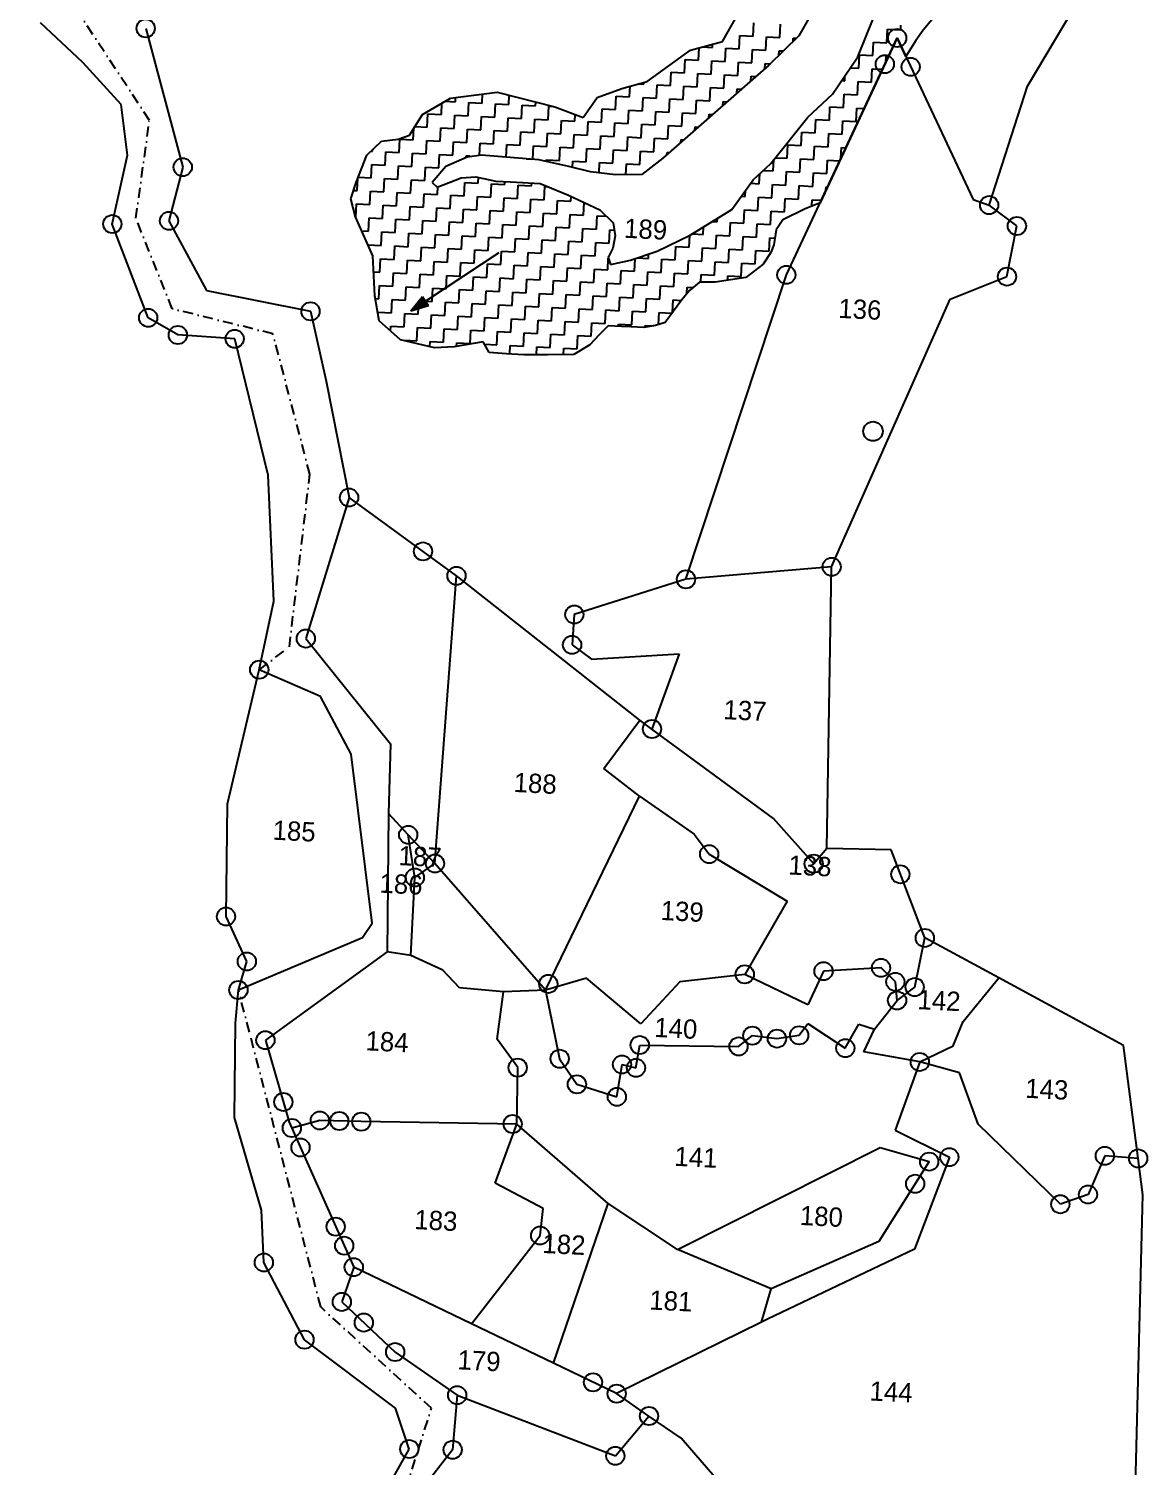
# Model space of a CAD drawing. Header units: metres. Extents: x 279097 to 281627, y 2076079 to 2079019.
# Drawn here: x 280765 to 281314, y 2077076 to 2077782 of the extents above; entities that cross this region are included whole.
import ezdxf
from ezdxf.enums import TextEntityAlignment as Align

# ---------------------------------------------------------------- set-up
doc = ezdxf.new("R2010")
doc.units = ezdxf.units.M
doc.linetypes.add('DASHDOT', pattern=[1, 0.5, -0.25, 0, -0.25])
for name, color, linetype in [('POLY_HATCH', 12, 'Continuous'), ('POLY_PARCEL', 6, 'Continuous'), ('POLY_WATER', 4, 'Continuous'), ('TEXT_PARCEL', 7, 'Continuous'), ('V_BOUND_LINE', 7, 'Continuous'), ('V_BOUND_STREAM_LINE', 7, 'DASHDOT')]:
    doc.layers.add(name, color=color, linetype=linetype)
doc.styles.add('TEXT_MAP', font='')
doc.styles.get('TEXT_MAP').set_extended_font_data('Kruti Dev 050')

msp = doc.modelspace()

# ---------------------------------------------------------------- hatches: boundary and pattern name
h = msp.add_hatch(color=256)
h.paths.add_polyline_path([(280959.54, 2077648.23), (280958.09, 2077650.43), (280952.35, 2077643.49)])
h.paths.add_polyline_path([(280952.35, 2077643.49), (280960.98, 2077646.03), (280959.54, 2077648.23)])

# ---------------------------------------------------------------- linework, layer by layer
for points in [[(280952.35, 2077643.49), (280995.62, 2077672.02)], [(280952.35, 2077643.49), (280958.09, 2077650.43)], [(280952.35, 2077643.49), (280960.98, 2077646.03)], [(280958.09, 2077650.43), (280960.98, 2077646.03)]]:
    msp.add_lwpolyline(points)
for centre, radius in [((280822.1, 2077782.09), 4.47), ((281191.05, 2077777.39), 4.47), ((281185.03, 2077764.52), 4.47), ((281197.7, 2077763.21), 4.47), ((280840.3, 2077713.96), 4.47), ((281236.21, 2077695.32), 4.47), ((280805.71, 2077686.01), 4.47), ((280833.52, 2077687.57), 4.47), ((281249.85, 2077685.07), 4.47), ((281136.65, 2077661.06), 4.47), ((281244.97, 2077660.22), 4.47), ((280823.34, 2077640), 4.47), ((280903.04, 2077643.17), 4.47), ((280837.89, 2077631.56), 4.47), ((280865.81, 2077629.69), 4.47), ((281179.2, 2077584.27), 4.76), ((280921.97, 2077551.75), 4.47), ((280958.26, 2077525.31), 4.47), ((280974.7, 2077513.34), 4.47), ((281158.87, 2077517.71), 4.47), ((281087.37, 2077511.61), 4.47), ((281032.53, 2077494.3), 4.47), ((280900.73, 2077482.51), 4.47), ((281031.46, 2077479.42), 4.47), ((280877.85, 2077467.24), 4.47), ((281070.68, 2077438.09), 4.47), ((280951, 2077386.17), 4.47), ((280964.14, 2077372.06), 4.47), ((281098.76, 2077376.67), 4.47), ((281150.07, 2077371.99), 4.47), ((280954.26, 2077365.19), 4.47), ((281192.65, 2077366.8), 4.47), ((280861.57, 2077346.05), 4.47), ((281204.64, 2077335.54), 4.47), ((280871.75, 2077323.99), 4.47), ((281116.24, 2077317.66), 4.47), ((281154.9, 2077319.21), 4.47), ((281183.15, 2077320.85), 4.47), ((280867.63, 2077309.99), 4.47), ((281019.81, 2077312.97), 4.47), ((281190.18, 2077314), 4.47), ((281199.66, 2077311.41), 4.47), ((281191.03, 2077304.86), 4.47), ((281119.96, 2077287.58), 4.47), ((281142.94, 2077287.74), 4.47), ((280880.89, 2077285.33), 4.47), ((281064.68, 2077282.95), 4.47), ((281113.19, 2077282.28), 4.47), ((281132.02, 2077286.12), 4.47), ((281165.6, 2077281.43), 4.47), ((281025.34, 2077276.23), 4.47), ((281055.97, 2077273.42), 4.47), ((281202.17, 2077274.67), 4.47), ((281004.75, 2077271.86), 4.47), ((281062.83, 2077271.78), 4.47), ((281033.82, 2077263.68), 4.47), ((280889.7, 2077255.03), 4.47), ((281053.45, 2077257.51), 4.47), ((280907.59, 2077245.92), 4.47), ((280917.2, 2077245.65), 4.47), ((280927.94, 2077245.35), 4.47), ((280893.86, 2077242.21), 4.47), ((281002.25, 2077244.19), 4.47), ((280898.1, 2077232.68), 4.47), ((281206.79, 2077225.74), 4.47), ((281216.7, 2077227.91), 4.47), ((281293.02, 2077228.59), 4.47), ((281309.38, 2077227.3), 4.47), ((281199.92, 2077214.86), 4.47), ((281284.79, 2077209.58), 4.47), ((281271.18, 2077204.81), 4.47), ((280915.4, 2077193.82), 4.47), ((281015.76, 2077189.43), 4.47), ((280919.58, 2077184.43), 4.47), ((280880.13, 2077176.19), 4.47), ((280924.26, 2077173.92), 4.47), ((280918.39, 2077156.86), 4.47), ((280929.19, 2077146.71), 4.47), ((280900.09, 2077138.31), 4.47), ((280944.58, 2077132.23), 4.47), ((280975.05, 2077111.09), 4.47), ((281041.76, 2077117.39), 4.47), ((281053.32, 2077111.83), 4.47), ((281069.21, 2077100.84), 4.47), ((280951.52, 2077084.61), 4.47), ((280972.81, 2077084.27), 4.47), ((281052.71, 2077081.26), 4.47)]:
    msp.add_circle(centre, radius)
at = {"layer": 'POLY_HATCH'}
for p, q in [((281152.14, 2077794.71), (281142.77, 2077778.48)), ((281171.81, 2077768.05), (281183.06, 2077796.18)), ((281105.36, 2077775.59), (281112.36, 2077788)), ((281208.91, 2077787.31), (281203.89, 2077781.14)), ((281142.77, 2077778.48), (281127.91, 2077763.8)), ((281203.89, 2077781.14), (281200.22, 2077776.18)), ((281068.39, 2077756.01), (281089.66, 2077771.36)), ((281089.66, 2077771.36), (281105.36, 2077775.59)), ((281191.05, 2077777.39), (281153.23, 2077696.51)), ((281195.3, 2077768.33), (281191.05, 2077777.39)), ((281200.22, 2077776.18), (281195.3, 2077768.33)), ((281159.35, 2077749.83), (281171.81, 2077768.05)), ((281127.91, 2077763.8), (281102.83, 2077741.92)), ((280971.68, 2077747.85), (280994.62, 2077750.81)), ((280994.62, 2077750.81), (281022.97, 2077743.49)), ((281043.85, 2077748.12), (281055.91, 2077752.53)), ((281055.91, 2077752.53), (281068.39, 2077756.01)), ((280958.07, 2077739.87), (280971.68, 2077747.85)), ((281022.97, 2077743.49), (281036.84, 2077738.25)), ((281036.84, 2077738.25), (281043.85, 2077748.12)), ((281147.22, 2077738.44), (281159.35, 2077749.83)), ((280951.64, 2077729.71), (280958.07, 2077739.87)), ((281102.83, 2077741.92), (281075.97, 2077718.41)), ((281128.96, 2077715.79), (281147.22, 2077738.44)), ((280946.07, 2077727.71), (280951.64, 2077729.71)), ((280930.64, 2077719.81), (280937.82, 2077726.75)), ((280937.82, 2077726.75), (280946.07, 2077727.71)), ((280925.42, 2077706.41), (280930.64, 2077719.81)), ((280980.02, 2077718.87), (280969.51, 2077714.26)), ((280986.92, 2077719.82), (280980.02, 2077718.87)), ((281015.09, 2077717.57), (280986.92, 2077719.82)), ((281029.92, 2077714.27), (281015.09, 2077717.57)), ((281075.97, 2077718.41), (281065.71, 2077710.36)), ((281120.42, 2077707.65), (281128.96, 2077715.79)), ((280969.51, 2077714.26), (280962.7, 2077706.46)), ((280965.16, 2077704.19), (280976.95, 2077708.75)), ((280976.95, 2077708.75), (280984.26, 2077709.24)), ((280984.26, 2077709.24), (280994.01, 2077707.05)), ((281040.5, 2077711.6), (281029.92, 2077714.27)), ((281052.85, 2077710.14), (281040.5, 2077711.6)), ((281065.71, 2077710.36), (281052.85, 2077710.14)), ((280922.75, 2077698.34), (280925.42, 2077706.41)), ((280962.7, 2077706.46), (280965.16, 2077704.19)), ((280994.01, 2077707.05), (281001.27, 2077706.69)), ((281001.27, 2077706.69), (281015.8, 2077705.97)), ((281015.8, 2077705.97), (281029.65, 2077700.15)), ((281109.85, 2077693.19), (281120.42, 2077707.65)), ((280925.05, 2077689.57), (280922.75, 2077698.34)), ((281029.65, 2077700.15), (281045.15, 2077692.96)), ((281153.23, 2077696.51), (281145.93, 2077693.52)), ((280933.67, 2077670.47), (280925.05, 2077689.57)), ((281045.15, 2077692.96), (281051.69, 2077686.64)), ((281089.51, 2077680.49), (281109.85, 2077693.19)), ((281134.95, 2077688.07), (281131.7, 2077683.1)), ((281145.93, 2077693.52), (281134.95, 2077688.07)), ((281052.65, 2077680.17), (281051.5, 2077674.24)), ((281051.69, 2077686.64), (281052.65, 2077680.17)), ((281073.28, 2077672.73), (281089.51, 2077680.49)), ((281131.7, 2077683.1), (281130.49, 2077675.88)), ((281051.5, 2077674.24), (281049.14, 2077669.64)), ((281060.2, 2077668.24), (281073.28, 2077672.73)), ((281130.49, 2077675.88), (281129.02, 2077672.1)), ((280934.64, 2077650.83), (280933.67, 2077670.47)), ((281049.14, 2077669.64), (281050.25, 2077666.16)), ((281050.25, 2077666.16), (281060.2, 2077668.24)), ((281125.3, 2077666.29), (281116.8, 2077659.73)), ((281129.02, 2077672.1), (281125.3, 2077666.29)), ((281116.8, 2077659.73), (281101.69, 2077657.48)), ((281089.07, 2077653.39), (281085.41, 2077648.87)), ((281093.98, 2077657.43), (281089.07, 2077653.39)), ((281101.69, 2077657.48), (281093.98, 2077657.43)), ((280936.76, 2077638.43), (280934.64, 2077650.83)), ((281085.41, 2077648.87), (281077.15, 2077637.71)), ((280947.24, 2077629.25), (280936.76, 2077638.43)), ((281077.15, 2077637.71), (281072.37, 2077636.24)), ((281044.72, 2077631.61), (281040.19, 2077626.7)), ((281049.22, 2077636.1), (281044.72, 2077631.61)), ((281055.64, 2077635.78), (281049.22, 2077636.1)), ((281060.34, 2077635.55), (281055.64, 2077635.78)), ((281066.75, 2077635.23), (281060.34, 2077635.55)), ((281072.37, 2077636.24), (281066.75, 2077635.23)), ((280963.91, 2077625.24), (280947.24, 2077629.25)), ((280973.5, 2077625.68), (280963.91, 2077625.24)), ((280987.75, 2077628.16), (280973.5, 2077625.68)), ((280990.69, 2077623.01), (280987.75, 2077628.16)), ((281040.19, 2077626.7), (281032.25, 2077621.95)), ((280999.27, 2077622.3), (280990.69, 2077623.01)), ((281001.84, 2077622.17), (280999.27, 2077622.3)), ((281007.82, 2077621.87), (281001.84, 2077622.17)), ((281019.38, 2077621.73), (281007.82, 2077621.87)), ((281032.25, 2077621.95), (281019.38, 2077621.73))]:
    msp.add_line(p, q, dxfattribs=at)
at = {"layer": 'POLY_HATCH', "linetype": 'Continuous'}
for p, q in [((281113.48, 2077772.06), (281113.8, 2077778.61)), ((281113.8, 2077778.61), (281120.36, 2077778.29)), ((281120.36, 2077778.29), (281120.68, 2077784.85)), ((281133.47, 2077777.64), (281133.8, 2077784.2)), ((281185.94, 2077775.05), (281186.26, 2077781.61)), ((281186.26, 2077781.61), (281192.82, 2077781.28)), ((281192.82, 2077781.28), (281192.93, 2077783.62)), ((281093.48, 2077766.47), (281093.78, 2077772.47)), ((281095.53, 2077772.94), (281100.36, 2077772.7)), ((281100.36, 2077772.7), (281100.44, 2077774.27)), ((281106.6, 2077765.82), (281106.92, 2077772.38)), ((281106.92, 2077772.38), (281113.48, 2077772.06)), ((281119.71, 2077765.17), (281120.03, 2077771.73)), ((281120.03, 2077771.73), (281126.59, 2077771.41)), ((281126.59, 2077771.41), (281126.92, 2077777.97)), ((281126.92, 2077777.97), (281133.47, 2077777.64)), ((281139.95, 2077775.7), (281140.03, 2077777.32)), ((281140.03, 2077777.32), (281141.52, 2077777.24)), ((281179.05, 2077768.81), (281179.38, 2077775.37)), ((281179.38, 2077775.37), (281185.94, 2077775.05)), ((281086.6, 2077760.24), (281086.92, 2077766.8)), ((281086.92, 2077766.8), (281093.48, 2077766.47)), ((281099.71, 2077759.59), (281100.04, 2077766.15)), ((281100.04, 2077766.15), (281106.6, 2077765.82)), ((281112.83, 2077758.94), (281113.15, 2077765.5)), ((281113.15, 2077765.5), (281119.71, 2077765.17)), ((281126.14, 2077762.26), (281126.27, 2077764.85)), ((281126.27, 2077764.85), (281128.84, 2077764.72)), ((281133.04, 2077768.87), (281133.15, 2077771.08)), ((281133.15, 2077771.08), (281135.18, 2077770.98)), ((281172.17, 2077762.58), (281172.5, 2077769.14)), ((281172.5, 2077769.14), (281179.05, 2077768.81)), ((281185.46, 2077765.44), (281185.61, 2077768.49)), ((281185.61, 2077768.49), (281186.86, 2077768.43)), ((281079.72, 2077754), (281080.04, 2077760.56)), ((281080.04, 2077760.56), (281086.6, 2077760.24)), ((281092.83, 2077753.36), (281093.16, 2077759.91)), ((281093.16, 2077759.91), (281099.71, 2077759.59)), ((281105.95, 2077752.71), (281106.27, 2077759.26)), ((281106.27, 2077759.26), (281112.83, 2077758.94)), ((281119.27, 2077756.26), (281119.39, 2077758.62)), ((281119.39, 2077758.62), (281121.83, 2077758.5)), ((281165.29, 2077756.35), (281165.41, 2077758.69)), ((281168.21, 2077762.78), (281172.17, 2077762.58)), ((281178.41, 2077755.7), (281178.73, 2077762.26)), ((281178.73, 2077762.26), (281183.85, 2077762)), ((281059.72, 2077748.42), (281059.98, 2077753.67)), ((281063.98, 2077754.78), (281066.6, 2077754.65)), ((281066.6, 2077754.65), (281066.64, 2077755.53)), ((281072.83, 2077747.77), (281073.16, 2077754.33)), ((281073.16, 2077754.33), (281079.72, 2077754)), ((281085.95, 2077747.12), (281086.27, 2077753.68)), ((281086.27, 2077753.68), (281092.83, 2077753.36)), ((281099.06, 2077746.47), (281099.39, 2077753.03)), ((281099.39, 2077753.03), (281105.95, 2077752.71)), ((281112.4, 2077750.27), (281112.5, 2077752.38)), ((281112.5, 2077752.38), (281114.7, 2077752.27)), ((281163.85, 2077756.42), (281165.29, 2077756.35)), ((281171.52, 2077749.47), (281171.85, 2077756.02)), ((281171.85, 2077756.02), (281178.41, 2077755.7)), ((280967.26, 2077739.84), (280967.54, 2077745.42)), ((280969.08, 2077746.33), (280974.14, 2077746.08)), ((280974.14, 2077746.08), (280974.25, 2077748.18)), ((280980.38, 2077739.19), (280980.7, 2077745.75)), ((280980.7, 2077745.75), (280987.26, 2077745.43)), ((280987.26, 2077745.43), (280987.48, 2077749.89)), ((280993.49, 2077738.55), (280993.82, 2077745.1)), ((280993.82, 2077745.1), (281000.37, 2077744.78)), ((281000.37, 2077744.78), (281000.6, 2077749.27)), ((281006.61, 2077737.9), (281006.93, 2077744.45)), ((281006.93, 2077744.45), (281013.49, 2077744.13)), ((281013.49, 2077744.13), (281013.58, 2077745.92)), ((281019.72, 2077737.25), (281020.05, 2077743.81)), ((281020.05, 2077743.81), (281022.15, 2077743.7)), ((281046.46, 2077749.07), (281046.6, 2077749.07)), ((281046.6, 2077749.07), (281046.61, 2077749.13)), ((281052.84, 2077742.19), (281053.16, 2077748.74)), ((281053.16, 2077748.74), (281059.72, 2077748.42)), ((281065.95, 2077741.54), (281066.28, 2077748.09)), ((281066.28, 2077748.09), (281072.83, 2077747.77)), ((281079.07, 2077740.89), (281079.39, 2077747.45)), ((281079.39, 2077747.45), (281085.95, 2077747.12)), ((281092.18, 2077740.24), (281092.51, 2077746.8)), ((281092.51, 2077746.8), (281099.06, 2077746.47)), ((281105.53, 2077744.27), (281105.62, 2077746.15)), ((281105.62, 2077746.15), (281107.57, 2077746.05)), ((281157.76, 2077737), (281158.08, 2077743.56)), ((281158.08, 2077743.56), (281164.64, 2077743.23)), ((281164.64, 2077743.23), (281164.97, 2077749.79)), ((281164.97, 2077749.79), (281171.52, 2077749.47)), ((280960.38, 2077733.61), (280960.7, 2077740.17)), ((280960.7, 2077740.17), (280967.26, 2077739.84)), ((280973.5, 2077732.96), (280973.82, 2077739.52)), ((280973.82, 2077739.52), (280980.38, 2077739.19)), ((280986.61, 2077732.31), (280986.93, 2077738.87)), ((280986.93, 2077738.87), (280993.49, 2077738.55)), ((280999.73, 2077731.66), (281000.05, 2077738.22)), ((281000.05, 2077738.22), (281006.61, 2077737.9)), ((281012.84, 2077731.01), (281013.17, 2077737.57)), ((281013.17, 2077737.57), (281019.72, 2077737.25)), ((281025.96, 2077730.37), (281026.28, 2077736.92)), ((281026.28, 2077736.92), (281032.84, 2077736.6)), ((281032.84, 2077736.6), (281032.99, 2077739.7)), ((281039.07, 2077729.72), (281039.4, 2077736.28)), ((281039.4, 2077736.28), (281045.95, 2077735.95)), ((281045.95, 2077735.95), (281046.28, 2077742.51)), ((281046.28, 2077742.51), (281052.84, 2077742.19)), ((281059.07, 2077735.3), (281059.39, 2077741.86)), ((281059.39, 2077741.86), (281065.95, 2077741.54)), ((281072.19, 2077734.65), (281072.51, 2077741.21)), ((281072.51, 2077741.21), (281079.07, 2077740.89)), ((281085.3, 2077734.01), (281085.63, 2077740.56)), ((281085.63, 2077740.56), (281092.18, 2077740.24)), ((281098.66, 2077738.27), (281098.74, 2077739.92)), ((281098.74, 2077739.92), (281100.45, 2077739.83)), ((281150.88, 2077730.76), (281151.2, 2077737.32)), ((281151.2, 2077737.32), (281157.76, 2077737)), ((281163.99, 2077730.12), (281164.32, 2077736.67)), ((281164.32, 2077736.67), (281170.88, 2077736.35)), ((281170.88, 2077736.35), (281171.2, 2077742.91)), ((281171.2, 2077742.91), (281174.84, 2077742.73)), ((280953.5, 2077727.37), (280953.78, 2077733.09)), ((280954.3, 2077733.91), (280960.38, 2077733.61)), ((280966.61, 2077726.73), (280966.94, 2077733.28)), ((280966.94, 2077733.28), (280973.5, 2077732.96)), ((280979.73, 2077726.08), (280980.05, 2077732.64)), ((280980.05, 2077732.64), (280986.61, 2077732.31)), ((280992.84, 2077725.43), (280993.17, 2077731.99)), ((280993.17, 2077731.99), (280999.73, 2077731.66)), ((281005.96, 2077724.78), (281006.28, 2077731.34)), ((281006.28, 2077731.34), (281012.84, 2077731.01)), ((281019.08, 2077724.13), (281019.4, 2077730.69)), ((281019.4, 2077730.69), (281025.96, 2077730.37)), ((281032.19, 2077723.48), (281032.51, 2077730.04)), ((281032.51, 2077730.04), (281039.07, 2077729.72)), ((281045.31, 2077722.84), (281045.63, 2077729.39)), ((281045.63, 2077729.39), (281052.19, 2077729.07)), ((281052.19, 2077729.07), (281052.51, 2077735.63)), ((281052.51, 2077735.63), (281059.07, 2077735.3)), ((281065.3, 2077728.42), (281065.63, 2077734.98)), ((281065.63, 2077734.98), (281072.19, 2077734.65)), ((281078.42, 2077727.77), (281078.74, 2077734.33)), ((281078.74, 2077734.33), (281085.3, 2077734.01)), ((281091.79, 2077732.26), (281091.86, 2077733.68)), ((281091.86, 2077733.68), (281093.34, 2077733.61)), ((281144, 2077724.53), (281144.32, 2077731.09)), ((281144.32, 2077731.09), (281150.88, 2077730.76)), ((281157.11, 2077723.88), (281157.44, 2077730.44)), ((281157.44, 2077730.44), (281163.99, 2077730.12)), ((280933.5, 2077721.79), (280933.54, 2077722.61)), ((280946.62, 2077721.14), (280946.94, 2077727.7)), ((280946.94, 2077727.7), (280953.5, 2077727.37)), ((280959.73, 2077720.49), (280960.06, 2077727.05)), ((280960.06, 2077727.05), (280966.61, 2077726.73)), ((280972.85, 2077719.84), (280973.17, 2077726.4)), ((280973.17, 2077726.4), (280979.73, 2077726.08)), ((280986, 2077719.89), (280986.29, 2077725.75)), ((280986.29, 2077725.75), (280992.84, 2077725.43)), ((280999.09, 2077718.85), (280999.4, 2077725.11)), ((280999.4, 2077725.11), (281005.96, 2077724.78)), ((281012.19, 2077717.9), (281012.52, 2077724.46)), ((281012.52, 2077724.46), (281019.08, 2077724.13)), ((281025.31, 2077717.25), (281025.63, 2077723.81)), ((281025.63, 2077723.81), (281032.19, 2077723.48)), ((281038.42, 2077716.6), (281038.75, 2077723.16)), ((281038.75, 2077723.16), (281045.31, 2077722.84)), ((281051.54, 2077715.95), (281051.86, 2077722.51)), ((281051.86, 2077722.51), (281058.42, 2077722.19)), ((281058.42, 2077722.19), (281058.75, 2077728.75)), ((281058.75, 2077728.75), (281065.3, 2077728.42)), ((281071.54, 2077721.54), (281071.86, 2077728.1)), ((281071.86, 2077728.1), (281078.42, 2077727.77)), ((281084.92, 2077726.24), (281084.98, 2077727.45)), ((281084.98, 2077727.45), (281086.22, 2077727.39)), ((281137.11, 2077718.3), (281137.44, 2077724.86)), ((281137.44, 2077724.86), (281144, 2077724.53)), ((281150.23, 2077717.65), (281150.55, 2077724.21)), ((281150.55, 2077724.21), (281157.11, 2077723.88)), ((281163.41, 2077718.28), (281163.67, 2077723.56)), ((281163.67, 2077723.56), (281165.83, 2077723.45)), ((280932.73, 2077721.83), (280933.5, 2077721.79)), ((280932.85, 2077708.67), (280933.18, 2077715.23)), ((280933.18, 2077715.23), (280939.73, 2077714.91)), ((280939.73, 2077714.91), (280940.06, 2077721.47)), ((280940.06, 2077721.47), (280946.62, 2077721.14)), ((280952.85, 2077714.26), (280953.17, 2077720.82)), ((280953.17, 2077720.82), (280959.73, 2077720.49)), ((280965.96, 2077713.61), (280966.29, 2077720.17)), ((280966.29, 2077720.17), (280972.85, 2077719.84)), ((280979.36, 2077718.58), (280979.4, 2077719.52)), ((280979.4, 2077719.52), (280981.28, 2077719.43)), ((281008.91, 2077718.06), (281012.19, 2077717.9)), ((281018.71, 2077716.76), (281018.75, 2077717.58)), ((281018.75, 2077717.58), (281025.31, 2077717.25)), ((281031.71, 2077713.81), (281031.87, 2077716.93)), ((281031.87, 2077716.93), (281038.42, 2077716.6)), ((281044.73, 2077711.1), (281044.98, 2077716.28)), ((281044.98, 2077716.28), (281051.54, 2077715.95)), ((281057.83, 2077710.22), (281058.1, 2077715.63)), ((281058.1, 2077715.63), (281064.66, 2077715.31)), ((281064.66, 2077715.31), (281064.98, 2077721.86)), ((281064.98, 2077721.86), (281071.54, 2077721.54)), ((281071.2, 2077714.67), (281071.21, 2077714.98)), ((281071.21, 2077714.98), (281071.58, 2077714.96)), ((281078.05, 2077720.23), (281078.09, 2077721.22)), ((281078.09, 2077721.22), (281079.11, 2077721.16)), ((281130.23, 2077712.06), (281130.51, 2077717.72)), ((281131.21, 2077718.59), (281137.11, 2077718.3)), ((281143.35, 2077711.42), (281143.67, 2077717.97)), ((281143.67, 2077717.97), (281150.23, 2077717.65)), ((281156.46, 2077710.77), (281156.79, 2077717.32)), ((281156.79, 2077717.32), (281162.82, 2077717.03)), ((280925.97, 2077702.44), (280926.27, 2077708.59)), ((280926.43, 2077708.99), (280932.85, 2077708.67)), ((280939.09, 2077701.79), (280939.41, 2077708.35)), ((280939.41, 2077708.35), (280945.97, 2077708.03)), ((280945.97, 2077708.03), (280946.29, 2077714.58)), ((280946.29, 2077714.58), (280952.85, 2077714.26)), ((280959.08, 2077707.38), (280959.41, 2077713.94)), ((280959.41, 2077713.94), (280965.96, 2077713.61)), ((280985.31, 2077706.08), (280985.46, 2077708.98)), ((281123.35, 2077705.83), (281123.59, 2077710.68)), ((281125.3, 2077712.31), (281130.23, 2077712.06)), ((281136.47, 2077705.18), (281136.79, 2077711.74)), ((281136.79, 2077711.74), (281143.35, 2077711.42)), ((281149.58, 2077704.53), (281149.91, 2077711.09)), ((281149.91, 2077711.09), (281156.46, 2077710.77)), ((280924.14, 2077702.53), (280925.97, 2077702.44)), ((280932.2, 2077695.56), (280932.53, 2077702.12)), ((280932.53, 2077702.12), (280939.09, 2077701.79)), ((280945.32, 2077694.91), (280945.64, 2077701.47)), ((280945.64, 2077701.47), (280952.2, 2077701.14)), ((280952.2, 2077701.14), (280952.53, 2077707.7)), ((280952.53, 2077707.7), (280959.08, 2077707.38)), ((280958.43, 2077694.26), (280958.76, 2077700.82)), ((280958.76, 2077700.82), (280965.32, 2077700.5)), ((280965.32, 2077700.5), (280965.51, 2077704.33)), ((280971.78, 2077706.75), (280972.2, 2077706.73)), ((280972.2, 2077706.73), (280972.21, 2077706.92)), ((280978.43, 2077699.85), (280978.76, 2077706.4)), ((280978.76, 2077706.4), (280985.31, 2077706.08)), ((280991.55, 2077699.2), (280991.87, 2077705.76)), ((280991.87, 2077705.76), (280998.43, 2077705.43)), ((280998.43, 2077705.43), (280998.5, 2077706.83)), ((281004.66, 2077698.55), (281004.99, 2077705.11)), ((281004.99, 2077705.11), (281011.54, 2077704.78)), ((281011.54, 2077704.78), (281011.61, 2077706.18)), ((281017.78, 2077697.9), (281018.1, 2077704.46)), ((281018.1, 2077704.46), (281019.57, 2077704.39)), ((281116.47, 2077699.6), (281116.61, 2077702.44)), ((281119.23, 2077706.03), (281123.35, 2077705.83)), ((281129.58, 2077698.95), (281129.91, 2077705.51)), ((281129.91, 2077705.51), (281136.47, 2077705.18)), ((281142.7, 2077698.3), (281143.02, 2077704.86)), ((281143.02, 2077704.86), (281149.58, 2077704.53)), ((281156.06, 2077702.56), (281156.14, 2077704.21)), ((281156.14, 2077704.21), (281156.81, 2077704.18)), ((280925.32, 2077689.33), (280925.65, 2077695.88)), ((280925.65, 2077695.88), (280932.2, 2077695.56)), ((280938.44, 2077688.68), (280938.76, 2077695.23)), ((280938.76, 2077695.23), (280945.32, 2077694.91)), ((280951.55, 2077688.03), (280951.88, 2077694.59)), ((280951.88, 2077694.59), (280958.43, 2077694.26)), ((280964.67, 2077687.38), (280964.99, 2077693.94)), ((280964.99, 2077693.94), (280971.55, 2077693.61)), ((280971.55, 2077693.61), (280971.87, 2077700.17)), ((280971.87, 2077700.17), (280978.43, 2077699.85)), ((280984.67, 2077692.97), (280984.99, 2077699.52)), ((280984.99, 2077699.52), (280991.55, 2077699.2)), ((280997.78, 2077692.32), (280998.11, 2077698.87)), ((280998.11, 2077698.87), (281004.66, 2077698.55)), ((281010.9, 2077691.67), (281011.22, 2077698.23)), ((281011.22, 2077698.23), (281017.78, 2077697.9)), ((281024.01, 2077691.02), (281024.34, 2077697.58)), ((281024.34, 2077697.58), (281030.89, 2077697.25)), ((281030.89, 2077697.25), (281031.01, 2077699.52)), ((281037.13, 2077690.37), (281037.43, 2077696.54)), ((281114.6, 2077699.69), (281116.47, 2077699.6)), ((281122.7, 2077692.71), (281123.03, 2077699.27)), ((281123.03, 2077699.27), (281129.58, 2077698.95)), ((281135.82, 2077692.07), (281136.14, 2077698.62)), ((281136.14, 2077698.62), (281142.7, 2077698.3)), ((281149.12, 2077695.11), (281149.26, 2077697.98)), ((281149.26, 2077697.98), (281153.81, 2077697.75)), ((280925.16, 2077689.33), (280925.32, 2077689.33)), ((280931.56, 2077682.44), (280931.88, 2077689)), ((280931.88, 2077689), (280938.44, 2077688.68)), ((280944.67, 2077681.79), (280944.99, 2077688.35)), ((280944.99, 2077688.35), (280951.55, 2077688.03)), ((280957.79, 2077681.15), (280958.11, 2077687.7)), ((280958.11, 2077687.7), (280964.67, 2077687.38)), ((280970.9, 2077680.5), (280971.23, 2077687.06)), ((280971.23, 2077687.06), (280977.78, 2077686.73)), ((280977.78, 2077686.73), (280978.11, 2077693.29)), ((280978.11, 2077693.29), (280984.67, 2077692.97)), ((280990.9, 2077686.08), (280991.22, 2077692.64)), ((280991.22, 2077692.64), (280997.78, 2077692.32)), ((281004.01, 2077685.43), (281004.34, 2077691.99)), ((281004.34, 2077691.99), (281010.9, 2077691.67)), ((281017.13, 2077684.79), (281017.45, 2077691.34)), ((281017.45, 2077691.34), (281024.01, 2077691.02)), ((281030.25, 2077684.14), (281030.57, 2077690.7)), ((281030.57, 2077690.7), (281037.13, 2077690.37)), ((281043.36, 2077683.49), (281043.69, 2077690.05)), ((281043.69, 2077690.05), (281048.41, 2077689.81)), ((281100.33, 2077687.25), (281102.7, 2077687.13)), ((281102.7, 2077687.13), (281102.79, 2077688.78)), ((281108.94, 2077680.25), (281109.26, 2077686.81)), ((281109.26, 2077686.81), (281115.82, 2077686.48)), ((281115.82, 2077686.48), (281116.14, 2077693.04)), ((281116.14, 2077693.04), (281122.7, 2077692.71)), ((281128.94, 2077685.83), (281129.26, 2077692.39)), ((281129.26, 2077692.39), (281135.82, 2077692.07)), ((280928.19, 2077682.61), (280931.56, 2077682.44)), ((280937.79, 2077675.56), (280938.11, 2077682.12)), ((280938.11, 2077682.12), (280944.67, 2077681.79)), ((280950.9, 2077674.91), (280951.23, 2077681.47)), ((280951.23, 2077681.47), (280957.79, 2077681.15)), ((280964.02, 2077674.26), (280964.34, 2077680.82)), ((280964.34, 2077680.82), (280970.9, 2077680.5)), ((280977.14, 2077673.62), (280977.46, 2077680.17)), ((280977.46, 2077680.17), (280984.02, 2077679.85)), ((280984.02, 2077679.85), (280984.34, 2077686.41)), ((280984.34, 2077686.41), (280990.9, 2077686.08)), ((280997.13, 2077679.2), (280997.46, 2077685.76)), ((280997.46, 2077685.76), (281004.01, 2077685.43)), ((281010.25, 2077678.55), (281010.57, 2077685.11)), ((281010.57, 2077685.11), (281017.13, 2077684.79)), ((281023.36, 2077677.9), (281023.69, 2077684.46)), ((281023.69, 2077684.46), (281030.25, 2077684.14)), ((281036.48, 2077677.26), (281036.8, 2077683.81)), ((281036.8, 2077683.81), (281043.36, 2077683.49)), ((281049.59, 2077676.61), (281049.92, 2077683.17)), ((281049.92, 2077683.17), (281052.23, 2077683.05)), ((281088.94, 2077674.66), (281089.22, 2077680.35)), ((281090.58, 2077681.16), (281095.82, 2077680.9)), ((281095.82, 2077680.9), (281096, 2077684.54)), ((281102.06, 2077674.01), (281102.38, 2077680.57)), ((281102.38, 2077680.57), (281108.94, 2077680.25)), ((281115.17, 2077673.37), (281115.5, 2077679.92)), ((281115.5, 2077679.92), (281122.05, 2077679.6)), ((281122.05, 2077679.6), (281122.38, 2077686.16)), ((281122.38, 2077686.16), (281128.94, 2077685.83)), ((280931.23, 2077675.89), (280937.79, 2077675.56)), ((280931.23, 2077675.88), (280931.23, 2077675.89)), ((280944.02, 2077668.68), (280944.35, 2077675.24)), ((280944.35, 2077675.24), (280950.9, 2077674.91)), ((280957.14, 2077668.03), (280957.46, 2077674.59)), ((280957.46, 2077674.59), (280964.02, 2077674.26)), ((280970.25, 2077667.38), (280970.58, 2077673.94)), ((280970.58, 2077673.94), (280977.14, 2077673.62)), ((280983.37, 2077666.73), (280983.69, 2077673.29)), ((280983.69, 2077673.29), (280990.25, 2077672.97)), ((280990.25, 2077672.97), (280990.57, 2077679.53)), ((280990.57, 2077679.53), (280997.13, 2077679.2)), ((280996.48, 2077666.09), (280996.81, 2077672.64)), ((280996.81, 2077672.64), (281003.37, 2077672.32)), ((281003.37, 2077672.32), (281003.69, 2077678.88)), ((281003.69, 2077678.88), (281010.25, 2077678.55)), ((281016.48, 2077671.67), (281016.81, 2077678.23)), ((281016.81, 2077678.23), (281023.36, 2077677.9)), ((281029.6, 2077671.02), (281029.92, 2077677.58)), ((281029.92, 2077677.58), (281036.48, 2077677.26)), ((281042.71, 2077670.37), (281043.04, 2077676.93)), ((281043.04, 2077676.93), (281049.59, 2077676.61)), ((281082.06, 2077668.43), (281082.38, 2077674.99)), ((281082.38, 2077674.99), (281088.94, 2077674.66)), ((281095.17, 2077667.78), (281095.5, 2077674.34)), ((281095.5, 2077674.34), (281102.06, 2077674.01)), ((281108.29, 2077667.13), (281108.61, 2077673.69)), ((281108.61, 2077673.69), (281115.17, 2077673.37)), ((281121.41, 2077666.48), (281121.73, 2077673.04)), ((281121.73, 2077673.04), (281128.29, 2077672.72)), ((281128.29, 2077672.72), (281128.61, 2077679.28)), ((281128.61, 2077679.28), (281131.04, 2077679.16)), ((280937.14, 2077662.45), (280937.46, 2077669)), ((280937.46, 2077669), (280944.02, 2077668.68)), ((280950.26, 2077661.8), (280950.58, 2077668.36)), ((280950.58, 2077668.36), (280957.14, 2077668.03)), ((280963.37, 2077661.15), (280963.7, 2077667.71)), ((280963.7, 2077667.71), (280970.25, 2077667.38)), ((280976.49, 2077660.5), (280976.81, 2077667.06)), ((280976.81, 2077667.06), (280983.37, 2077666.73)), ((280989.6, 2077659.85), (280989.93, 2077666.41)), ((280989.93, 2077666.41), (280996.48, 2077666.09)), ((281002.72, 2077659.2), (281003.04, 2077665.76)), ((281003.04, 2077665.76), (281009.6, 2077665.44)), ((281009.6, 2077665.44), (281009.92, 2077672)), ((281009.92, 2077672), (281016.48, 2077671.67)), ((281022.72, 2077664.79), (281023.04, 2077671.35)), ((281023.04, 2077671.35), (281029.6, 2077671.02)), ((281035.83, 2077664.14), (281036.15, 2077670.7)), ((281036.15, 2077670.7), (281042.71, 2077670.37)), ((281048.95, 2077663.49), (281049.23, 2077669.33)), ((281049.26, 2077669.89), (281049.27, 2077670.05)), ((281049.27, 2077670.05), (281049.34, 2077670.05)), ((281062.06, 2077662.84), (281062.37, 2077668.98)), ((281063.43, 2077669.35), (281068.94, 2077669.08)), ((281068.94, 2077669.08), (281069.05, 2077671.28)), ((281075.18, 2077662.2), (281075.5, 2077668.75)), ((281075.5, 2077668.75), (281082.06, 2077668.43)), ((281088.29, 2077661.55), (281088.62, 2077668.1)), ((281088.62, 2077668.1), (281095.17, 2077667.78)), ((281101.41, 2077660.9), (281101.73, 2077667.46)), ((281101.73, 2077667.46), (281108.29, 2077667.13)), ((281114.52, 2077660.25), (281114.85, 2077666.81)), ((281114.85, 2077666.81), (281121.41, 2077666.48)), ((280934.06, 2077662.6), (280937.14, 2077662.45)), ((280943.37, 2077655.56), (280943.7, 2077662.12)), ((280943.7, 2077662.12), (280950.26, 2077661.8)), ((280956.49, 2077654.92), (280956.81, 2077661.47)), ((280956.81, 2077661.47), (280963.37, 2077661.15)), ((280969.6, 2077654.27), (280969.93, 2077660.82)), ((280969.93, 2077660.82), (280976.49, 2077660.5)), ((280982.72, 2077653.62), (280983.04, 2077660.18)), ((280983.04, 2077660.18), (280989.6, 2077659.85)), ((280995.84, 2077652.97), (280996.16, 2077659.53)), ((280996.16, 2077659.53), (281002.72, 2077659.2)), ((281008.95, 2077652.32), (281009.28, 2077658.88)), ((281009.28, 2077658.88), (281015.83, 2077658.56)), ((281015.83, 2077658.56), (281016.16, 2077665.11)), ((281016.16, 2077665.11), (281022.72, 2077664.79)), ((281028.95, 2077657.91), (281029.27, 2077664.46)), ((281029.27, 2077664.46), (281035.83, 2077664.14)), ((281042.06, 2077657.26), (281042.39, 2077663.82)), ((281042.39, 2077663.82), (281048.95, 2077663.49)), ((281055.18, 2077656.61), (281055.5, 2077663.17)), ((281055.5, 2077663.17), (281062.06, 2077662.84)), ((281068.3, 2077655.96), (281068.62, 2077662.52)), ((281068.62, 2077662.52), (281075.18, 2077662.2)), ((281081.41, 2077655.31), (281081.73, 2077661.87)), ((281081.73, 2077661.87), (281088.29, 2077661.55)), ((281094.66, 2077657.44), (281094.85, 2077661.22)), ((281094.85, 2077661.22), (281101.41, 2077660.9)), ((281107.86, 2077658.4), (281107.97, 2077660.57)), ((281107.97, 2077660.57), (281114.52, 2077660.25)), ((280936.49, 2077649.33), (280936.82, 2077655.89)), ((280936.82, 2077655.89), (280943.37, 2077655.56)), ((280949.61, 2077648.68), (280949.93, 2077655.24)), ((280949.93, 2077655.24), (280956.49, 2077654.92)), ((280962.72, 2077648.03), (280963.05, 2077654.59)), ((280963.05, 2077654.59), (280969.6, 2077654.27)), ((280975.84, 2077647.39), (280976.16, 2077653.94)), ((280976.16, 2077653.94), (280982.72, 2077653.62)), ((280988.95, 2077646.74), (280989.28, 2077653.29)), ((280989.28, 2077653.29), (280995.84, 2077652.97)), ((281002.07, 2077646.09), (281002.39, 2077652.65)), ((281002.39, 2077652.65), (281008.95, 2077652.32)), ((281015.18, 2077645.44), (281015.51, 2077652)), ((281015.51, 2077652), (281022.07, 2077651.67)), ((281022.07, 2077651.67), (281022.39, 2077658.23)), ((281022.39, 2077658.23), (281028.95, 2077657.91)), ((281035.18, 2077651.03), (281035.51, 2077657.58)), ((281035.51, 2077657.58), (281042.06, 2077657.26)), ((281048.3, 2077650.38), (281048.62, 2077656.93)), ((281048.62, 2077656.93), (281055.18, 2077656.61)), ((281061.41, 2077649.73), (281061.74, 2077656.29)), ((281061.74, 2077656.29), (281068.3, 2077655.96)), ((281074.53, 2077649.08), (281074.85, 2077655.64)), ((281074.85, 2077655.64), (281081.41, 2077655.31)), ((281087.83, 2077652.12), (281087.97, 2077654.99)), ((281087.97, 2077654.99), (281090.83, 2077654.85)), ((280934.88, 2077649.41), (280936.49, 2077649.33)), ((280942.73, 2077642.45), (280943.05, 2077649.01)), ((280943.05, 2077649.01), (280949.61, 2077648.68)), ((280955.84, 2077641.8), (280956.17, 2077648.36)), ((280956.17, 2077648.36), (280962.72, 2077648.03)), ((280968.96, 2077641.15), (280969.28, 2077647.71)), ((280969.28, 2077647.71), (280975.84, 2077647.39)), ((280982.07, 2077640.5), (280982.4, 2077647.06)), ((280982.4, 2077647.06), (280988.95, 2077646.74)), ((280995.19, 2077639.85), (280995.51, 2077646.41)), ((280995.51, 2077646.41), (281002.07, 2077646.09)), ((281008.3, 2077639.21), (281008.63, 2077645.76)), ((281008.63, 2077645.76), (281015.18, 2077645.44)), ((281021.42, 2077638.56), (281021.74, 2077645.12)), ((281021.74, 2077645.12), (281028.3, 2077644.79)), ((281028.3, 2077644.79), (281028.62, 2077651.35)), ((281028.62, 2077651.35), (281035.18, 2077651.03)), ((281034.53, 2077637.91), (281034.86, 2077644.47)), ((281034.86, 2077644.47), (281041.42, 2077644.14)), ((281041.42, 2077644.14), (281041.74, 2077650.7)), ((281041.74, 2077650.7), (281048.3, 2077650.38)), ((281054.53, 2077643.49), (281054.86, 2077650.05)), ((281054.86, 2077650.05), (281061.41, 2077649.73)), ((281067.65, 2077642.85), (281067.97, 2077649.4)), ((281067.97, 2077649.4), (281074.53, 2077649.08)), ((281080.78, 2077642.61), (281081.09, 2077648.76)), ((281081.09, 2077648.76), (281085.18, 2077648.55)), ((280936.13, 2077642.08), (280936.17, 2077642.77)), ((280936.17, 2077642.77), (280942.73, 2077642.45)), ((280948.96, 2077635.57), (280949.28, 2077642.12)), ((280949.28, 2077642.12), (280955.84, 2077641.8)), ((280962.07, 2077634.92), (280962.4, 2077641.48)), ((280962.4, 2077641.48), (280968.96, 2077641.15)), ((280975.19, 2077634.27), (280975.51, 2077640.83)), ((280975.51, 2077640.83), (280982.07, 2077640.5)), ((280988.31, 2077633.62), (280988.63, 2077640.18)), ((280988.63, 2077640.18), (280995.19, 2077639.85)), ((281001.42, 2077632.97), (281001.75, 2077639.53)), ((281001.75, 2077639.53), (281008.3, 2077639.21)), ((281014.54, 2077632.32), (281014.86, 2077638.88)), ((281014.86, 2077638.88), (281021.42, 2077638.56)), ((281027.65, 2077631.68), (281027.98, 2077638.23)), ((281027.98, 2077638.23), (281034.53, 2077637.91)), ((281040.77, 2077631.03), (281041.09, 2077637.59)), ((281041.09, 2077637.59), (281047.65, 2077637.26)), ((281047.65, 2077637.26), (281047.97, 2077643.82)), ((281047.97, 2077643.82), (281054.53, 2077643.49)), ((281060.76, 2077636.61), (281061.09, 2077643.17)), ((281061.09, 2077643.17), (281067.65, 2077642.85)), ((281073.92, 2077636.72), (281074.2, 2077642.52)), ((281074.2, 2077642.52), (281080.48, 2077642.21)), ((280942.29, 2077633.59), (280942.4, 2077635.89)), ((280942.4, 2077635.89), (280948.96, 2077635.57)), ((280955.19, 2077628.68), (280955.52, 2077635.24)), ((280955.52, 2077635.24), (280962.07, 2077634.92)), ((280968.31, 2077628.04), (280968.63, 2077634.59)), ((280968.63, 2077634.59), (280975.19, 2077634.27)), ((280981.42, 2077627.39), (280981.75, 2077633.95)), ((280981.75, 2077633.95), (280988.31, 2077633.62)), ((280994.54, 2077626.74), (280994.86, 2077633.3)), ((280994.86, 2077633.3), (281001.42, 2077632.97)), ((281007.65, 2077626.09), (281007.98, 2077632.65)), ((281007.98, 2077632.65), (281014.54, 2077632.32)), ((281020.77, 2077625.44), (281021.09, 2077632)), ((281021.09, 2077632), (281027.65, 2077631.68)), ((281033.89, 2077624.79), (281034.21, 2077631.35)), ((281034.21, 2077631.35), (281040.77, 2077631.03)), ((281054.15, 2077635.85), (281054.21, 2077636.94)), ((281054.21, 2077636.94), (281060.76, 2077636.61)), ((281067.28, 2077635.33), (281067.32, 2077636.29)), ((281067.32, 2077636.29), (281071.5, 2077636.08)), ((280948.63, 2077629.01), (280955.19, 2077628.68)), ((280948.63, 2077628.92), (280948.63, 2077629.01)), ((280961.62, 2077625.79), (280961.75, 2077628.36)), ((280961.75, 2077628.36), (280968.31, 2077628.04)), ((280974.78, 2077625.9), (280974.87, 2077627.71)), ((280974.87, 2077627.71), (280981.42, 2077627.39)), ((280988.39, 2077627.04), (280994.54, 2077626.74)), ((281000.89, 2077622.22), (281001.1, 2077626.42)), ((281001.1, 2077626.42), (281007.65, 2077626.09)), ((281014.02, 2077621.8), (281014.21, 2077625.77)), ((281014.21, 2077625.77), (281020.77, 2077625.44)), ((281027.17, 2077621.86), (281027.33, 2077625.12)), ((281027.33, 2077625.12), (281033.89, 2077624.79))]:
    msp.add_line(p, q, dxfattribs=at)
at = {"layer": 'POLY_PARCEL'}
for p, q in [((281136.65, 2077661.06), (281191.05, 2077777.39)), ((281191.05, 2077777.39), (281228.3, 2077698)), ((281228.3, 2077698), (281236.21, 2077695.32)), ((281087.37, 2077511.61), (281136.65, 2077661.06)), ((280974.7, 2077513.34), (280921.97, 2077551.75)), ((281158.87, 2077517.71), (281087.37, 2077511.61)), ((280964.14, 2077372.06), (280974.7, 2077513.34)), ((280975.37, 2077512.86), (280974.7, 2077513.34)), ((281064.7, 2077442.49), (280975.37, 2077512.86)), ((281087.37, 2077511.61), (281032.53, 2077494.3)), ((281032.53, 2077494.3), (281031.46, 2077479.42)), ((281031.46, 2077479.42), (281041.01, 2077472.45)), ((281041.01, 2077472.45), (281084.05, 2077474.98)), ((281084.05, 2077474.98), (281070.68, 2077438.09)), ((281047.09, 2077418.73), (281064.7, 2077442.49)), ((281070.68, 2077438.09), (281064.7, 2077442.49)), ((281130.36, 2077394.19), (281070.68, 2077438.09)), ((281064.62, 2077405.19), (281047.09, 2077418.73)), ((281018.33, 2077309.93), (281064.62, 2077405.19)), ((281064.62, 2077405.19), (281091.45, 2077386.56)), ((280951, 2077386.17), (280941.24, 2077396.65)), ((281150.07, 2077371.99), (281130.36, 2077394.19)), ((280954.26, 2077365.19), (280951, 2077386.17)), ((280964.14, 2077372.06), (280951, 2077386.17)), ((281091.45, 2077386.56), (281098.76, 2077376.67)), ((281098.76, 2077376.67), (281137.06, 2077353.55)), ((281156.61, 2077379.41), (281150.07, 2077371.99)), ((280954.26, 2077365.19), (280964.14, 2077372.06)), ((281018.33, 2077309.93), (280964.14, 2077372.06)), ((280952.32, 2077326.99), (280954.26, 2077365.19)), ((281137.06, 2077353.55), (281116.24, 2077317.66)), ((281199.66, 2077311.41), (281204.64, 2077335.54)), ((280952.32, 2077326.99), (280940.63, 2077328.75)), ((280968, 2077319.72), (280952.32, 2077326.99)), ((280976.24, 2077311.08), (280968, 2077319.72)), ((281183.15, 2077320.85), (281154.9, 2077319.21)), ((281190.18, 2077314), (281183.15, 2077320.85)), ((281038.57, 2077315.86), (281018.33, 2077309.93)), ((281065.19, 2077293.32), (281038.57, 2077315.86)), ((281084.42, 2077314.03), (281065.19, 2077293.32)), ((281116.24, 2077317.66), (281084.42, 2077314.03)), ((281147.15, 2077302.7), (281116.24, 2077317.66)), ((281154.9, 2077319.21), (281147.15, 2077302.7)), ((281191.03, 2077304.86), (281190.18, 2077314)), ((281223.48, 2077294.44), (281240.91, 2077315.88)), ((280997.82, 2077309.15), (280976.24, 2077311.08)), ((280994.6, 2077285.79), (280997.82, 2077309.15)), ((281018.33, 2077309.93), (280997.82, 2077309.15)), ((281018.33, 2077309.93), (281025.34, 2077276.23)), ((281191.03, 2077304.86), (281199.66, 2077311.41)), ((281179.93, 2077290.68), (281191.03, 2077304.86)), ((281142.94, 2077287.74), (281147.13, 2077293.6)), ((281147.13, 2077293.6), (281165.6, 2077281.43)), ((281165.6, 2077281.43), (281172.25, 2077293.23)), ((281172.25, 2077293.23), (281179.93, 2077290.68)), ((281218.56, 2077282.56), (281223.48, 2077294.44)), ((281004.75, 2077271.86), (280994.6, 2077285.79)), ((281113.19, 2077282.28), (281119.96, 2077287.58)), ((281119.96, 2077287.58), (281132.02, 2077286.12)), ((281132.02, 2077286.12), (281142.94, 2077287.74)), ((281174.62, 2077279.68), (281179.93, 2077290.68)), ((281062.83, 2077271.78), (281064.68, 2077282.95)), ((281064.68, 2077282.95), (281113.19, 2077282.28)), ((281202.17, 2077274.67), (281174.62, 2077279.68)), ((281202.17, 2077274.67), (281218.56, 2077282.56)), ((281004.25, 2077244.16), (281004.75, 2077271.86)), ((281025.34, 2077276.23), (281033.82, 2077263.68)), ((281053.45, 2077257.51), (281055.97, 2077273.42)), ((281055.97, 2077273.42), (281062.83, 2077271.78)), ((281202.17, 2077274.67), (281190.1, 2077241.11)), ((281221.71, 2077269.25), (281202.17, 2077274.67)), ((281033.82, 2077263.68), (281053.45, 2077257.51)), ((281230.87, 2077244.04), (281221.71, 2077269.25)), ((280907.59, 2077245.92), (280893.86, 2077242.21)), ((280927.94, 2077245.35), (280907.59, 2077245.92)), ((281004.25, 2077244.16), (280927.94, 2077245.35)), ((280993.63, 2077215.22), (281004.25, 2077244.16)), ((281049.13, 2077205.12), (281004.25, 2077244.16)), ((281271.18, 2077204.81), (281230.87, 2077244.04)), ((281190.1, 2077241.11), (281216.7, 2077227.91)), ((281083.13, 2077182.65), (281182.71, 2077232.74)), ((281182.71, 2077232.74), (281206.79, 2077225.74)), ((281293.02, 2077228.59), (281284.79, 2077209.58)), ((281309.38, 2077227.3), (281293.02, 2077228.59)), ((281206.79, 2077225.74), (281182.07, 2077186.58)), ((281216.7, 2077227.91), (281199.6, 2077182.71)), ((281017.29, 2077202.79), (280993.63, 2077215.22)), ((281284.79, 2077209.58), (281271.18, 2077204.81)), ((281015.76, 2077189.43), (281017.29, 2077202.79)), ((281022.35, 2077126.73), (281049.13, 2077205.12)), ((281083.13, 2077182.65), (281049.13, 2077205.12)), ((280982.07, 2077146.1), (281015.76, 2077189.43)), ((281182.07, 2077186.58), (281129.25, 2077163.29)), ((281129.25, 2077163.29), (281083.13, 2077182.65)), ((281199.6, 2077182.71), (281127.38, 2077148.4)), ((280982.07, 2077146.1), (280924.26, 2077173.92)), ((281124.44, 2077146.95), (281129.25, 2077163.29)), ((281022.35, 2077126.73), (280982.07, 2077146.1)), ((281124.44, 2077146.95), (281053.32, 2077111.83)), ((281127.38, 2077148.4), (281124.44, 2077146.95)), ((281053.32, 2077111.83), (281022.35, 2077126.73)), ((280975.05, 2077111.09), (281052.71, 2077081.26)), ((281069.21, 2077100.84), (281053.32, 2077111.83)), ((281052.71, 2077081.26), (281069.21, 2077100.84)), ((281084.93, 2077089.97), (281069.21, 2077100.84)), ((281194.14, 2076964.26), (281084.93, 2077089.97))]:
    msp.add_line(p, q, dxfattribs=at)
at = {"layer": 'POLY_WATER'}
for p, q in [((280791.29, 2077765.39), (280770.51, 2077784.76)), ((280822.1, 2077782.09), (280840.3, 2077713.96)), ((280810.06, 2077744.68), (280791.29, 2077765.39)), ((280813.19, 2077719.91), (280810.06, 2077744.68)), ((280805.71, 2077686.01), (280813.19, 2077719.91)), ((280840.3, 2077713.96), (280833.52, 2077687.57)), ((280833.52, 2077687.57), (280851.94, 2077653.46)), ((280823.34, 2077640), (280805.71, 2077686.01)), ((280851.94, 2077653.46), (280903.04, 2077643.17)), ((280837.89, 2077631.56), (280823.34, 2077640)), ((280903.04, 2077643.17), (280910.64, 2077608.91)), ((280865.81, 2077629.69), (280837.89, 2077631.56)), ((280882.3, 2077562.75), (280865.81, 2077629.69)), ((280910.64, 2077608.91), (280921.97, 2077551.75)), ((280885.04, 2077500.84), (280882.3, 2077562.75)), ((280921.97, 2077551.75), (280900.73, 2077482.51)), ((280877.85, 2077467.24), (280885.04, 2077500.84)), ((280900.73, 2077482.51), (280942.26, 2077430.8)), ((280907.91, 2077454.03), (280877.85, 2077467.24)), ((280922.93, 2077425.77), (280907.91, 2077454.03)), ((280933.31, 2077342.72), (280922.93, 2077425.77)), ((280942.26, 2077430.8), (280941.24, 2077396.65)), ((280941.24, 2077396.65), (280940.63, 2077328.75)), ((280928.62, 2077335.72), (280933.31, 2077342.72)), ((280867.63, 2077309.99), (280928.62, 2077335.72)), ((280940.63, 2077328.75), (280880.89, 2077285.33)), ((280866.14, 2077293.69), (280867.63, 2077309.99)), ((280865.78, 2077247.37), (280866.14, 2077293.69)), ((280880.89, 2077285.33), (280892.6, 2077245.04)), ((280878.98, 2077201.83), (280865.78, 2077247.37)), ((280892.6, 2077245.04), (280893.86, 2077242.21)), ((280893.86, 2077242.21), (280924.26, 2077173.92)), ((280880.13, 2077176.19), (280878.98, 2077201.83)), ((280900.09, 2077138.31), (280880.13, 2077176.19)), ((280924.26, 2077173.92), (280918.39, 2077156.86)), ((280918.39, 2077156.86), (280944.58, 2077132.23)), ((280944.79, 2077104.73), (280900.09, 2077138.31)), ((280944.58, 2077132.23), (280975.05, 2077111.09)), ((280975.05, 2077111.09), (280972.81, 2077084.27)), ((280951.52, 2077084.61), (280944.79, 2077104.73)), ((280895.98, 2076986.31), (280951.52, 2077084.61)), ((280972.81, 2077084.27), (280962.56, 2077071.09))]:
    msp.add_line(p, q, dxfattribs=at)
at = {"layer": 'V_BOUND_LINE'}
for p, q in [((281255.07, 2077753.67), (281277.97, 2077792.22)), ((281236.21, 2077695.32), (281255.07, 2077753.67)), ((281249.85, 2077685.07), (281236.21, 2077695.32)), ((281244.97, 2077660.22), (281249.85, 2077685.07)), ((281217.01, 2077649.13), (281244.97, 2077660.22)), ((281158.87, 2077517.71), (281217.01, 2077649.13)), ((281156.61, 2077379.41), (281158.87, 2077517.71)), ((280862.34, 2077401.36), (280877.85, 2077467.24)), ((280861.57, 2077346.05), (280862.34, 2077401.36)), ((281188.07, 2077378.77), (281156.61, 2077379.41)), ((281204.64, 2077335.54), (281188.07, 2077378.77)), ((280871.75, 2077323.99), (280861.57, 2077346.05)), ((281240.91, 2077315.88), (281204.64, 2077335.54)), ((280867.63, 2077309.99), (280871.75, 2077323.99)), ((281302.12, 2077282.71), (281240.91, 2077315.88)), ((281309.38, 2077227.3), (281302.12, 2077282.71)), ((281311.73, 2077209.38), (281309.38, 2077227.3)), ((281305.67, 2076972.34), (281311.73, 2077209.38))]:
    msp.add_line(p, q, dxfattribs=at)
at = {"layer": 'V_BOUND_STREAM_LINE', "ltscale": 10}
for p, q in [((280823.94, 2077736.93), (280764.68, 2077827.04)), ((280817.27, 2077688.91), (280823.94, 2077736.93)), ((280835.16, 2077644.43), (280817.27, 2077688.91)), ((280884.55, 2077632.19), (280835.16, 2077644.43)), ((280902.7, 2077563.21), (280884.55, 2077632.19)), ((280892.63, 2077478.48), (280902.7, 2077563.21)), ((280877.85, 2077467.24), (280892.63, 2077478.48)), ((280873.06, 2077289.32), (280867.63, 2077309.99)), ((280908.05, 2077154.36), (280873.06, 2077289.32)), ((280962.44, 2077104.65), (280908.05, 2077154.36)), ((280946.73, 2077055.56), (280962.44, 2077104.65))]:
    msp.add_line(p, q, dxfattribs=at)

# ---------------------------------------------------------------- texts
at = {"layer": 'TEXT_PARCEL', "style": 'TEXT_MAP'}
for s, p in [('189', (281067.59, 2077683.51)), ('136', (281172.79, 2077644.19)), ('137', (281116.37, 2077447.19)), ('188', (281013.37, 2077411.44)), ('185', (280895.02, 2077388.01)), ('187', (280956.86, 2077375.53)), ('138', (281148.3, 2077370.93)), ('186', (280947.51, 2077362)), ('139', (281085.54, 2077348.59)), ('142', (281211.65, 2077304.89)), ('140', (281082.42, 2077291.17)), ('184', (280940.64, 2077284.6)), ('143', (281264.53, 2077261.31)), ('141', (281092.31, 2077227.9)), ('183', (280964.61, 2077196.85)), ('180', (281153.87, 2077198.86)), ('182', (281027.5, 2077185.11)), ('181', (281079.98, 2077157.34)), ('179', (280985.79, 2077128)), ('144', (281188.13, 2077112.69))]:
    msp.add_text(s, height=9.455, rotation=357.16982, dxfattribs=at).set_placement(p, align=Align.MIDDLE)

doc.saveas('drawing.dxf')
